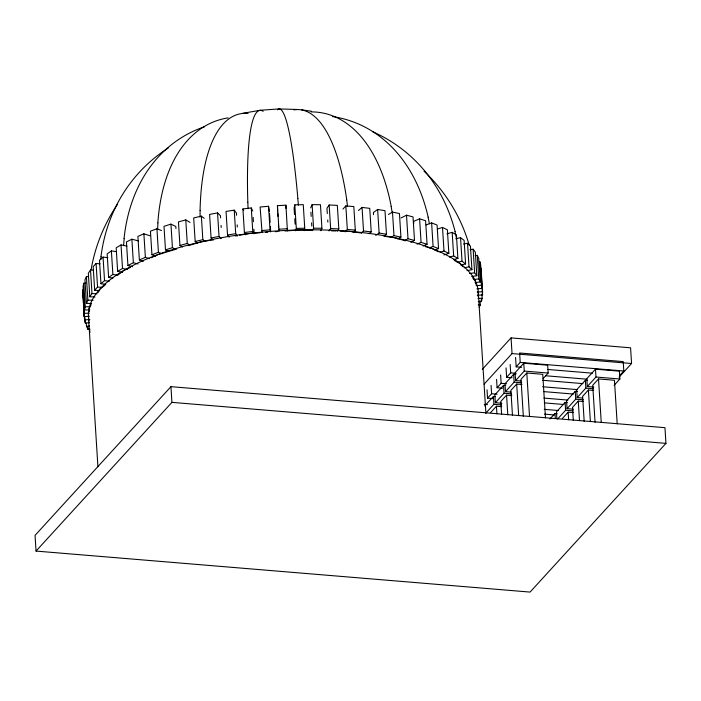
<?xml version="1.0" encoding="UTF-8"?>
<svg xmlns="http://www.w3.org/2000/svg" width="701" height="701" viewBox="0 0 701 701"><rect width="100%" height="100%" fill="white"/><g stroke="black" fill="none" stroke-linecap="round" stroke-linejoin="round"><path stroke-width="1.05" d="M200.048 217.047L200.118 210.475M157.602 229.569L157.935 222.918M123.613 245.429L124.156 238.69M100.769 259.624L101.084 256.697M85.899 283.178L83.787 283.222L83.06 286.446L84.541 310L89.824 309.895M84.541 310L85.277 306.775L83.787 283.222M304.208 230.647L304.751 228.228L303.27 204.674L294.823 204.85L294.096 208.074L294.499 214.506M295.761 230.822L296.304 228.403L294.823 204.85M478.284 301.605L481.456 301.544L482.183 298.311L481.911 294.034M88.492 276.623L86.407 276.597L84.944 279.822L86.425 303.375L91.647 303.445M86.425 303.375L87.888 300.151L86.407 276.597M310.639 207.864L312.103 204.631L320.453 204.727L321.934 228.289L320.839 230.708M312.488 230.603L313.584 228.184L312.103 204.631M479.204 307.362L480.299 304.935L480.027 300.659M91.218 304.611L89.132 308.3L89.509 311.481M98.009 292.632L100.094 288.943L105.124 285.018M93.584 270.139L90.517 269.999L88.326 273.206L89.807 296.76L94.933 296.996M89.807 296.76L91.997 293.553L90.517 269.999M337.19 231.33L338.828 228.92L337.339 205.367L329.155 204.99L326.964 208.197L327.306 213.551M328.997 230.944L330.635 228.544L329.155 204.99M100.059 263.813L96.081 263.48L93.189 266.643L94.67 290.196L99.647 290.608M94.67 290.196L97.562 287.033L96.081 263.48M170.939 386.663L35.05 535.371L36.04 551.074L530.061 592.082L665.95 443.374L664.96 427.671L170.939 386.663L171.929 402.365L36.04 551.074M342.955 209.082L345.838 205.919L353.812 206.576L355.293 230.138L353.12 232.504M345.155 231.847L347.328 229.472L345.838 205.919M482.358 369.296L511.055 337.882L630.576 347.81L631.566 363.512L619.053 377.199M484.076 384.192L512.045 353.584L511.055 337.882M492.996 398.624L487.545 398.168L491.594 393.743L491.068 385.366M502.538 388.179L497.088 387.732L501.136 383.298L500.61 374.921M512.08 377.743L506.63 377.287L510.678 372.862L510.153 364.485M521.623 367.298L516.173 366.851L520.221 362.417L519.625 352.997L623.207 361.593L623.802 371.013L619.754 375.447M484.733 405.94L493.408 396.442L495.581 396.626M505.701 385.55L503.528 385.375L494.853 394.865L495.353 402.716L501.872 403.259M515.822 374.474L513.649 374.299L504.974 383.789L505.474 391.64L510.906 392.096M543.109 378.593L548.164 373.055L547.674 365.203L523.77 363.223L515.095 372.713L515.585 380.564L521.018 381.02M485.951 412.994L493.907 404.293L493.408 396.442M495.353 402.716L504.028 393.226L503.528 385.375M505.474 391.64L514.14 382.15L513.649 374.299M515.585 380.564L524.26 371.074L523.77 363.223M490.656 412.538L496.439 406.212L501.758 406.65M511.87 395.574L506.56 395.136L500.777 401.463L501.601 414.545M521.991 384.498L516.681 384.06L510.898 390.387L512.475 415.474M545.483 417.927L542.74 374.308L526.802 372.985L521.018 379.311L523.349 416.394M549.943 419.005L554.999 413.467L557.172 413.651M567.293 402.576L565.12 402.4L556.445 411.89L556.883 418.76M577.414 391.5L575.241 391.324L566.566 400.814L567.065 408.665L573.584 409.209M587.534 380.433L585.361 380.249L576.686 389.738L577.186 397.59L582.619 398.045M614.094 385.34L619.877 379.013L619.386 371.162L595.482 369.173L586.807 378.671L587.298 386.523L593.817 387.057M557.663 418.953L565.619 410.251L565.12 402.4M567.065 408.665L575.74 399.176L575.241 391.324M577.186 397.59L585.852 388.1L585.361 380.249M587.298 386.523L595.973 377.024L595.482 369.173M562.368 418.488L568.152 412.162L573.471 412.6M583.582 401.524L578.272 401.086L572.489 407.412L573.313 420.504M593.703 390.457L588.393 390.01L582.61 396.345L584.187 421.424M617.195 423.877L614.453 380.266L598.514 378.943L592.731 385.27L595.061 422.344M107.858 257.679L103.056 257.092L99.481 260.185L100.962 283.739L105.763 284.326M100.962 283.739L104.537 280.645L109.338 281.232M358.474 210.51L362.049 207.417L369.734 208.355L371.215 231.908L369.068 233.766M361.383 232.828L363.53 230.971L371.215 231.908M117.689 275.213L123.551 270.63L130.421 267.423M116.638 251.747L111.389 250.888L107.157 253.885L108.637 277.438L112.835 278.131M108.637 277.438L112.87 274.441L117.067 275.125M383.929 236.035L386.461 234.23L384.98 210.677L377.637 209.476L373.405 212.482L373.545 214.62M375.736 235.431L379.118 233.03L386.461 234.23M126.977 246.156L121.028 244.903L116.173 247.786L117.654 271.34L122.614 272.382M117.654 271.34L122.509 268.457L127.468 269.499M388.459 214.48L392.499 212.079L399.447 213.533L400.928 237.087L397.695 239.015M390.746 237.551L393.98 235.632L400.928 237.087M138.386 240.899L131.884 239.199L126.443 241.941L127.924 265.495L132.568 266.713M127.924 265.495L133.365 262.752L138.009 263.97M401.077 217.941L406.519 215.198L413.02 216.898L414.501 240.452L410.874 242.283M404.381 240.583L408.008 238.752L414.501 240.452M151.03 257.802L157.9 254.594L176.731 249.039M149.883 235.738L143.88 233.801L137.895 236.386L139.376 259.94L143.381 261.236M139.376 259.94L145.37 257.355L149.366 258.643M423.089 246.033L427.075 244.307L425.595 220.754L419.592 218.817L413.608 221.402L413.739 223.549M417.086 244.097L421.082 242.371L427.075 244.307M161.484 230.559L156.936 228.763L150.443 231.172L151.933 254.726L155.569 256.163M151.933 254.726L158.417 252.316L162.054 253.753M426.059 224.968L431.623 222.9L437.074 225.056L438.554 248.61L434.848 249.994M429.398 247.839L433.104 246.463L438.554 248.61M175.942 228.614L175.802 226.476L170.939 224.118L163.999 226.327L165.48 249.889L168.398 251.3M165.48 249.889L172.42 247.672L175.338 249.083M437.547 229.017L442.506 227.431L447.378 229.788L448.859 253.341L443.899 254.927M440.026 252.255L443.987 250.984L448.859 253.341M188.245 245.648L200.801 241.941L212.657 239.891M190.024 222.445L185.783 219.904L178.448 221.902L179.929 245.455L182.479 246.98M179.929 245.455L187.263 243.457L189.813 244.982M446.931 233.792L452.171 232.364L456.412 234.905L457.893 258.459L453.705 259.598M449.455 257.065L453.652 255.918L457.893 258.459M204.228 218.318L201.362 216.153L193.678 217.923L195.167 241.477L197.314 243.098M195.167 241.477L202.843 239.707L204.999 241.328M455.738 238.769L460.539 237.665L464.123 240.373L465.604 263.926L460.811 265.031M457.218 262.323L462.02 261.219L465.604 263.926M220.587 217.88L220.456 215.742L217.547 212.894L209.59 214.418L211.071 237.972L213.253 240.11M211.071 237.972L219.027 236.447L221.209 238.585M463.563 244.053L467.541 243.291L470.45 246.139L471.931 269.692L466.954 270.647M464.044 267.8L469.022 266.844L471.931 269.692M242.45 113.352L260.281 110.259L278.972 108.935L297.242 109.47M235.299 235.957L237.464 235.589M239.619 235.212L249.319 233.529L260.141 232.767M236.57 215.26L236.43 213.113L234.23 210.142L226.046 211.422L227.527 234.975L229.174 237.201M227.527 234.975L235.711 233.696L237.359 235.93M470.064 249.679L473.14 249.205L475.339 252.176L476.82 275.73L471.703 276.527M469.504 273.548L474.621 272.759L476.82 275.73M245.516 234.8L244.404 232.495L242.923 208.942L251.273 207.934L252.754 211.01M244.404 232.495L252.754 231.488L253.867 233.792M475.19 255.602L477.276 255.348L478.757 258.424L480.238 281.977L475.024 282.608M86.284 323.126L86.486 326.342L89.614 325.965M473.543 279.533L478.757 278.902L480.238 281.977M86.486 326.342L87.967 329.409L90.052 329.155M269.429 211.571L268.544 206.278L260.106 207.014L262.086 232.671M261.587 230.568L270.025 229.832L270.525 231.935M89.465 316.3L84.173 316.58L82.683 289.828L84.567 319.919L89.842 319.463M476.137 285.71L481.412 285.246L482.157 288.391L476.882 288.856M84.567 319.919L85.312 323.073L89.535 322.697M265.548 232.381L267.712 232.224M275.283 231.689L277.447 231.54M285.018 230.997L300.168 229.928L312.05 230.279M277.587 210.992L277.447 205.647L285.92 205.191L287.41 230.874M278.937 231.339L278.928 229.201L287.41 228.745M89.456 313.093L84.164 313.382L84.173 316.58M477.258 292.019L482.551 291.73L481.07 268.176L481.079 271.375M477.267 295.217L482.56 294.928L482.551 291.73M296.304 228.403L304.751 228.228M85.277 306.775L90.552 306.661M477.959 298.407L482.183 298.311M313.584 228.184L321.934 228.289M87.888 300.151L93.11 300.212M478.213 304.909L480.299 304.935M331.494 230.848L335.814 230.971M340.143 231.102L349.86 231.383L361.69 233.065M330.635 228.544L338.828 228.92M91.997 293.553L97.115 293.789M347.328 229.472L355.293 230.138M97.562 287.033L102.539 287.445M512.045 353.584L631.566 363.512M520.221 362.417L623.802 371.013M547.788 369.471L592.494 373.186M524.26 371.074L548.164 373.055M595.973 377.024L619.877 379.013M510.678 372.862L516.129 373.309M545.571 375.754L587 379.197M542.609 380.275L582.952 383.622M514.14 382.15L521.746 382.781M585.852 388.1L593.458 388.731M501.136 383.298L506.586 383.754M542.574 386.742L577.458 389.633M543.976 391.622L573.418 394.067M504.028 393.226L511.634 393.857M575.74 399.176L583.346 399.807M491.594 393.743L497.044 394.19M543.932 398.089L567.924 400.078M544.248 402.873L563.876 404.503M493.907 404.293L501.513 404.924M565.619 410.251L573.225 410.882M484.233 404.363L487.502 404.635M544.204 409.34L558.382 410.514M544.519 414.133L554.333 414.948M171.929 402.365L665.95 443.374M301.596 109.829L311.27 111.205M384.279 236.272L395.031 237.805L405.458 240.837M425.279 246.612L432.587 248.741L438.256 251.782M454.309 260.413L459.97 263.453L462.765 266.634M472.535 277.762L475.322 280.943L475.707 284.124M242.923 208.942L243.668 210.484M455.002 231.637L456.517 238.331M83.086 296.365L83.831 299.511M428.066 217.161L429.424 223.768M391.132 206.401L392.253 212.946M346.715 200.092L347.565 206.593M297.837 198.663L298.381 205.156M598.514 378.943L601.256 422.554M588.393 390.01L590.382 421.634M578.272 401.086L579.508 420.714M568.152 412.162L568.634 419.794M554.999 413.467L555.315 418.374M526.802 372.985L529.544 416.604M515.577 357.422L516.173 366.851M516.681 384.06L518.67 415.684M506.034 367.867L506.63 377.287M506.56 395.136L507.796 414.764M496.562 379.355L497.088 387.732M496.439 406.212L496.921 413.844M482.56 294.928L480.676 264.838L479.931 261.692L481.412 285.246M481.315 299.397L481.456 301.544M487.02 389.8L487.545 398.168M477.276 255.348L478.757 278.902M478.24 291.511L485.889 413.187M473.14 249.205L474.621 272.759M467.541 243.291L469.022 266.844M460.539 237.665L462.02 261.219M452.171 232.364L453.652 255.918M442.506 227.431L443.987 250.984M431.623 222.9L433.104 246.463M419.592 218.817L421.082 242.371M406.519 215.198L408.008 238.752M392.499 212.079L393.98 235.632M377.637 209.476L379.118 233.03M362.049 207.417L363.53 230.971M327.709 219.974L327.84 222.112M310.911 212.14L311.183 216.425M311.586 222.848L311.787 226.064M294.77 218.782L295.103 224.136M277.447 205.647L278.928 229.201M277.727 213.13L277.929 216.346M278.463 224.907L278.604 227.045M269.561 213.709L270.104 222.27M270.376 226.554L270.639 230.839M268.544 206.278L270.025 229.832M253.157 217.433L253.429 221.709M253.893 229.209L254.095 232.417M251.273 207.934L252.754 231.488M237.175 224.89L237.306 227.036M234.23 210.142L235.711 233.696M221.06 225.38L221.201 227.518M217.547 212.894L219.027 236.447M201.362 216.153L202.843 239.707M185.783 219.904L187.263 243.457M170.939 224.118L172.42 247.672M156.936 228.763L158.417 252.316M143.88 233.801L145.37 257.355M131.884 239.199L133.365 262.752M121.028 244.903L122.509 268.457M111.389 250.888L112.87 274.441M103.056 257.092L104.537 280.645M89.772 330.451L89.903 332.589M88.484 316.799L97.921 466.717M87.835 327.271L87.967 329.409M84.304 307.012L84.435 309.15M84.979 317.719L85.312 323.073M248.066 208.714L247.839 202.203M285.92 205.191L285.929 208.39M89.123 320.979A195.29 73.474 -3.6 0 1 278.989 230.813A195.29 73.474 -3.6 0 1 478.152 296.681M91.077 269.806A195.228 179.789 12.8 0 1 117.409 204.447M100.97 256.671A195.228 168.529 42.4 0 1 168.293 147.999M124.051 238.647A195.228 145.782 59.3 0 1 204.657 126.723M157.856 222.865A195.228 113.098 69.6 0 1 228.14 117.873M200.065 210.414A195.228 72.702 77 0 1 248.066 113.378M247.821 202.133A195.228 27.357 83.1 0 1 263.173 111.301M277.5 109.812A195.228 19.847 88.8 0 1 297.855 198.593M293.894 109.899A195.228 65.71 -85.3 0 1 346.758 200.022M311.095 111.888A195.228 107.087 -78.2 0 1 391.202 206.339M332.335 116.541A195.228 141.164 -68.4 0 1 428.162 217.108M372.66 131.744A195.228 165.629 -53 0 1 455.115 231.584M424.061 171.21A195.228 178.799 -25.7 0 1 469.162 244.964"/></g></svg>
